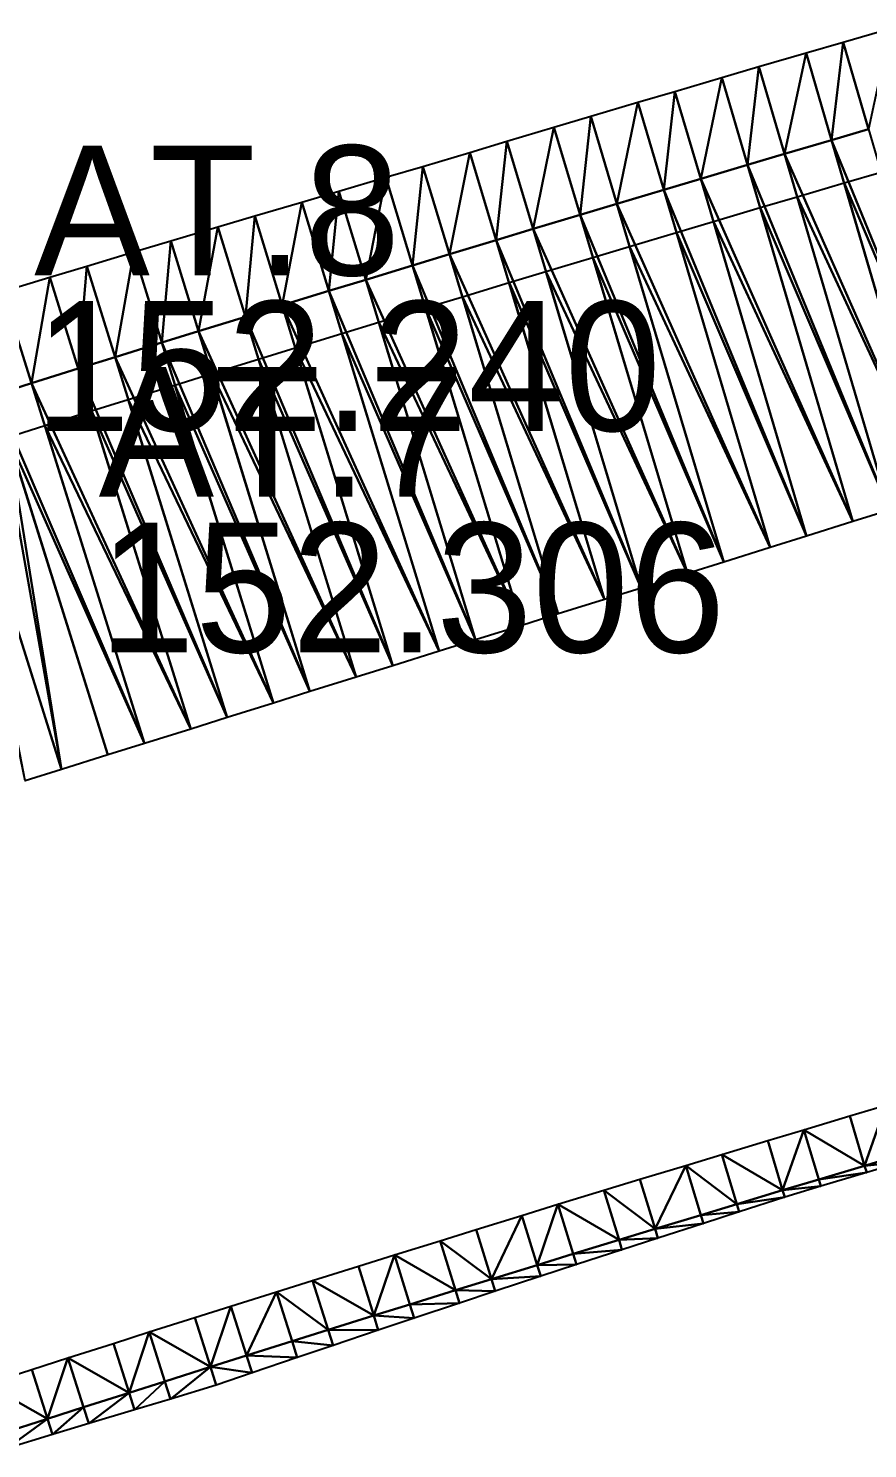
# Model space of a CAD drawing. Header units: metres. Extents: x 1882598 to 1885460, y 3171405 to 3171756.
# Drawn here: x 1883075.62 to 1883085.32, y 3171582.68 to 3171599.11 of the extents above; entities that cross this region are included whole.
import ezdxf

# ---------------------------------------------------------------- set-up
doc = ezdxf.new("R2010")
doc.units = ezdxf.units.M
doc.header["$MEASUREMENT"] = 0
doc.layers.add('pntelev', color=2, linetype='Continuous')
doc.layers.add('pntno', color=3, linetype='Continuous')
doc.layers.add('Triangles surfaces projet', color=7, linetype='Continuous', true_color=0x848484)

msp = doc.modelspace()

# ---------------------------------------------------------------- linework, layer by layer
at = {"layer": 'Triangles surfaces projet'}
for points in [[(1883085.039, 3171598.948, 151.533), (1883085.583, 3171599.106, 151.525), (1883085.333, 3171597.94, 152.233), (1883085.039, 3171598.948, 151.533)], [(1883084.61, 3171598.823, 151.54), (1883084.363, 3171597.655, 152.25), (1883084.066, 3171598.664, 151.549), (1883084.61, 3171598.823, 151.54)], [(1883084.61, 3171598.823, 151.54), (1883084.905, 3171597.815, 152.241), (1883084.363, 3171597.655, 152.25), (1883084.61, 3171598.823, 151.54)], [(1883084.905, 3171597.815, 152.241), (1883084.61, 3171598.823, 151.54), (1883085.039, 3171598.948, 151.533), (1883084.905, 3171597.815, 152.241)], [(1883084.905, 3171597.815, 152.241), (1883085.039, 3171598.948, 151.533), (1883085.333, 3171597.94, 152.233), (1883084.905, 3171597.815, 152.241)], [(1883083.637, 3171598.538, 151.556), (1883084.066, 3171598.664, 151.549), (1883083.935, 3171597.528, 152.258), (1883083.637, 3171598.538, 151.556)], [(1883084.363, 3171597.655, 152.25), (1883083.935, 3171597.528, 152.258), (1883084.066, 3171598.664, 151.549), (1883084.363, 3171597.655, 152.25)], [(1883083.392, 3171597.367, 152.267), (1883083.093, 3171598.378, 151.564), (1883083.637, 3171598.538, 151.556), (1883083.392, 3171597.367, 152.267)], [(1883083.392, 3171597.367, 152.267), (1883083.637, 3171598.538, 151.556), (1883083.935, 3171597.528, 152.258), (1883083.392, 3171597.367, 152.267)], [(1883082.965, 3171597.24, 152.274), (1883082.665, 3171598.251, 151.571), (1883083.093, 3171598.378, 151.564), (1883082.965, 3171597.24, 152.274)], [(1883082.965, 3171597.24, 152.274), (1883083.093, 3171598.378, 151.564), (1883083.392, 3171597.367, 152.267), (1883082.965, 3171597.24, 152.274)], [(1883082.423, 3171597.078, 152.284), (1883082.121, 3171598.09, 151.58), (1883082.665, 3171598.251, 151.571), (1883082.423, 3171597.078, 152.284)], [(1883082.423, 3171597.078, 152.284), (1883082.665, 3171598.251, 151.571), (1883082.965, 3171597.24, 152.274), (1883082.423, 3171597.078, 152.284)], [(1883082.121, 3171598.09, 151.58), (1883081.996, 3171596.95, 152.291), (1883081.693, 3171597.962, 151.587), (1883082.121, 3171598.09, 151.58)], [(1883082.121, 3171598.09, 151.58), (1883082.423, 3171597.078, 152.284), (1883081.996, 3171596.95, 152.291), (1883082.121, 3171598.09, 151.58)], [(1883081.15, 3171597.8, 151.596), (1883081.693, 3171597.962, 151.587), (1883081.454, 3171596.787, 152.301), (1883081.15, 3171597.8, 151.596)], [(1883081.454, 3171596.787, 152.301), (1883081.693, 3171597.962, 151.587), (1883081.996, 3171596.95, 152.291), (1883081.454, 3171596.787, 152.301)], [(1883084.905, 3171597.815, 152.241), (1883086.111, 3171593.701, 152.197), (1883084.363, 3171597.655, 152.25), (1883084.905, 3171597.815, 152.241)], [(1883084.905, 3171597.815, 152.241), (1883085.333, 3171597.94, 152.233), (1883086.533, 3171593.833, 152.191), (1883084.905, 3171597.815, 152.241)], [(1883084.905, 3171597.815, 152.241), (1883086.533, 3171593.833, 152.191), (1883086.111, 3171593.701, 152.197), (1883084.905, 3171597.815, 152.241)], [(1883080.486, 3171596.494, 152.318), (1883080.179, 3171597.509, 151.611), (1883080.722, 3171597.672, 151.603), (1883080.486, 3171596.494, 152.318)], [(1883080.722, 3171597.672, 151.603), (1883081.027, 3171596.658, 152.308), (1883080.486, 3171596.494, 152.318), (1883080.722, 3171597.672, 151.603)], [(1883081.15, 3171597.8, 151.596), (1883081.027, 3171596.658, 152.308), (1883080.722, 3171597.672, 151.603), (1883081.15, 3171597.8, 151.596)], [(1883081.027, 3171596.658, 152.308), (1883081.15, 3171597.8, 151.596), (1883081.454, 3171596.787, 152.301), (1883081.027, 3171596.658, 152.308)], [(1883084.363, 3171597.655, 152.25), (1883085.575, 3171593.533, 152.205), (1883083.935, 3171597.528, 152.258), (1883084.363, 3171597.655, 152.25)], [(1883084.363, 3171597.655, 152.25), (1883086.111, 3171593.701, 152.197), (1883085.575, 3171593.533, 152.205), (1883084.363, 3171597.655, 152.25)], [(1883080.059, 3171596.365, 152.326), (1883079.75, 3171597.384, 151.616), (1883080.179, 3171597.509, 151.611), (1883080.059, 3171596.365, 152.326)], [(1883080.486, 3171596.494, 152.318), (1883080.059, 3171596.365, 152.326), (1883080.179, 3171597.509, 151.611), (1883080.486, 3171596.494, 152.318)], [(1883083.935, 3171597.528, 152.258), (1883085.153, 3171593.401, 152.211), (1883083.392, 3171597.367, 152.267), (1883083.935, 3171597.528, 152.258)], [(1883085.153, 3171593.401, 152.211), (1883083.935, 3171597.528, 152.258), (1883085.575, 3171593.533, 152.205), (1883085.153, 3171593.401, 152.211)], [(1883079.518, 3171596.199, 152.335), (1883079.206, 3171597.224, 151.621), (1883079.75, 3171597.384, 151.616), (1883079.518, 3171596.199, 152.335)], [(1883080.059, 3171596.365, 152.326), (1883079.518, 3171596.199, 152.335), (1883079.75, 3171597.384, 151.616), (1883080.059, 3171596.365, 152.326)], [(1883084.617, 3171593.233, 152.22), (1883082.965, 3171597.24, 152.274), (1883083.392, 3171597.367, 152.267), (1883084.617, 3171593.233, 152.22)], [(1883084.617, 3171593.233, 152.22), (1883083.392, 3171597.367, 152.267), (1883085.153, 3171593.401, 152.211), (1883084.617, 3171593.233, 152.22)], [(1883085.051, 3171597.318, 152.586), (1883086.111, 3171593.701, 152.547), (1883084.508, 3171597.159, 152.595), (1883085.051, 3171597.318, 152.586)], [(1883085.478, 3171597.444, 152.578), (1883086.533, 3171593.833, 152.541), (1883085.051, 3171597.318, 152.586), (1883085.478, 3171597.444, 152.578)], [(1883086.533, 3171593.833, 152.541), (1883086.111, 3171593.701, 152.547), (1883085.051, 3171597.318, 152.586), (1883086.533, 3171593.833, 152.541)], [(1883079.206, 3171597.224, 151.621), (1883079.092, 3171596.069, 152.343), (1883078.777, 3171597.097, 151.626), (1883079.206, 3171597.224, 151.621)], [(1883079.518, 3171596.199, 152.335), (1883079.092, 3171596.069, 152.343), (1883079.206, 3171597.224, 151.621), (1883079.518, 3171596.199, 152.335)], [(1883082.965, 3171597.24, 152.274), (1883084.195, 3171593.101, 152.226), (1883082.423, 3171597.078, 152.284), (1883082.965, 3171597.24, 152.274)], [(1883084.617, 3171593.233, 152.22), (1883084.195, 3171593.101, 152.226), (1883082.965, 3171597.24, 152.274), (1883084.617, 3171593.233, 152.22)], [(1883084.508, 3171597.159, 152.595), (1883085.575, 3171593.533, 152.555), (1883084.081, 3171597.033, 152.602), (1883084.508, 3171597.159, 152.595)], [(1883086.111, 3171593.701, 152.547), (1883085.575, 3171593.533, 152.555), (1883084.508, 3171597.159, 152.595), (1883086.111, 3171593.701, 152.547)], [(1883078.233, 3171596.937, 151.632), (1883078.777, 3171597.097, 151.626), (1883078.551, 3171595.903, 152.353), (1883078.233, 3171596.937, 151.632)], [(1883078.551, 3171595.903, 152.353), (1883078.777, 3171597.097, 151.626), (1883079.092, 3171596.069, 152.343), (1883078.551, 3171595.903, 152.353)], [(1883081.996, 3171596.95, 152.291), (1883082.423, 3171597.078, 152.284), (1883083.66, 3171592.933, 152.234), (1883081.996, 3171596.95, 152.291)], [(1883083.66, 3171592.933, 152.234), (1883082.423, 3171597.078, 152.284), (1883084.195, 3171593.101, 152.226), (1883083.66, 3171592.933, 152.234)], [(1883084.081, 3171597.033, 152.602), (1883085.153, 3171593.401, 152.561), (1883083.539, 3171596.872, 152.611), (1883084.081, 3171597.033, 152.602)], [(1883085.575, 3171593.533, 152.555), (1883085.153, 3171593.401, 152.561), (1883084.081, 3171597.033, 152.602), (1883085.575, 3171593.533, 152.555)], [(1883078.233, 3171596.937, 151.632), (1883078.125, 3171595.771, 152.36), (1883077.805, 3171596.809, 151.636), (1883078.233, 3171596.937, 151.632)], [(1883078.551, 3171595.903, 152.353), (1883078.125, 3171595.771, 152.36), (1883078.233, 3171596.937, 151.632), (1883078.551, 3171595.903, 152.353)], [(1883081.454, 3171596.787, 152.301), (1883081.996, 3171596.95, 152.291), (1883083.238, 3171592.801, 152.241), (1883081.454, 3171596.787, 152.301)], [(1883081.996, 3171596.95, 152.291), (1883083.66, 3171592.933, 152.234), (1883083.238, 3171592.801, 152.241), (1883081.996, 3171596.95, 152.291)], [(1883083.539, 3171596.872, 152.611), (1883084.617, 3171593.233, 152.57), (1883083.112, 3171596.745, 152.619), (1883083.539, 3171596.872, 152.611)], [(1883085.153, 3171593.401, 152.561), (1883084.617, 3171593.233, 152.57), (1883083.539, 3171596.872, 152.611), (1883085.153, 3171593.401, 152.561)], [(1883077.805, 3171596.809, 151.636), (1883077.584, 3171595.604, 152.37), (1883077.262, 3171596.648, 151.642), (1883077.805, 3171596.809, 151.636)], [(1883078.125, 3171595.771, 152.36), (1883077.584, 3171595.604, 152.37), (1883077.805, 3171596.809, 151.636), (1883078.125, 3171595.771, 152.36)], [(1883082.28, 3171592.501, 152.255), (1883080.486, 3171596.494, 152.318), (1883081.027, 3171596.658, 152.308), (1883082.28, 3171592.501, 152.255)], [(1883081.454, 3171596.787, 152.301), (1883082.702, 3171592.633, 152.249), (1883081.027, 3171596.658, 152.308), (1883081.454, 3171596.787, 152.301)], [(1883081.027, 3171596.658, 152.308), (1883082.702, 3171592.633, 152.249), (1883082.28, 3171592.501, 152.255), (1883081.027, 3171596.658, 152.308)], [(1883081.454, 3171596.787, 152.301), (1883083.238, 3171592.801, 152.241), (1883082.702, 3171592.633, 152.249), (1883081.454, 3171596.787, 152.301)], [(1883083.112, 3171596.745, 152.619), (1883084.195, 3171593.101, 152.576), (1883082.57, 3171596.584, 152.628), (1883083.112, 3171596.745, 152.619)], [(1883084.617, 3171593.233, 152.57), (1883084.195, 3171593.101, 152.576), (1883083.112, 3171596.745, 152.619), (1883084.617, 3171593.233, 152.57)], [(1883076.834, 3171596.52, 151.647), (1883076.618, 3171595.304, 152.388), (1883076.29, 3171596.357, 151.652), (1883076.834, 3171596.52, 151.647)], [(1883077.158, 3171595.472, 152.378), (1883076.618, 3171595.304, 152.388), (1883076.834, 3171596.52, 151.647), (1883077.158, 3171595.472, 152.378)], [(1883077.158, 3171595.472, 152.378), (1883076.834, 3171596.52, 151.647), (1883077.262, 3171596.648, 151.642), (1883077.158, 3171595.472, 152.378)], [(1883077.584, 3171595.604, 152.37), (1883077.158, 3171595.472, 152.378), (1883077.262, 3171596.648, 151.642), (1883077.584, 3171595.604, 152.37)], [(1883080.059, 3171596.365, 152.326), (1883080.486, 3171596.494, 152.318), (1883081.745, 3171592.333, 152.264), (1883080.059, 3171596.365, 152.326)], [(1883082.28, 3171592.501, 152.255), (1883081.745, 3171592.333, 152.264), (1883080.486, 3171596.494, 152.318), (1883082.28, 3171592.501, 152.255)], [(1883082.57, 3171596.584, 152.628), (1883083.66, 3171592.933, 152.584), (1883082.144, 3171596.456, 152.635), (1883082.57, 3171596.584, 152.628)], [(1883084.195, 3171593.101, 152.576), (1883083.66, 3171592.933, 152.584), (1883082.57, 3171596.584, 152.628), (1883084.195, 3171593.101, 152.576)], [(1883075.862, 3171596.228, 151.657), (1883076.29, 3171596.357, 151.652), (1883076.192, 3171595.171, 152.395), (1883075.862, 3171596.228, 151.657)], [(1883076.618, 3171595.304, 152.388), (1883076.192, 3171595.171, 152.395), (1883076.29, 3171596.357, 151.652), (1883076.618, 3171595.304, 152.388)], [(1883081.323, 3171592.201, 152.27), (1883079.518, 3171596.199, 152.335), (1883080.059, 3171596.365, 152.326), (1883081.323, 3171592.201, 152.27)], [(1883081.323, 3171592.201, 152.27), (1883080.059, 3171596.365, 152.326), (1883081.745, 3171592.333, 152.264), (1883081.323, 3171592.201, 152.27)], [(1883082.144, 3171596.456, 152.635), (1883083.238, 3171592.801, 152.591), (1883081.602, 3171596.293, 152.645), (1883082.144, 3171596.456, 152.635)], [(1883083.66, 3171592.933, 152.584), (1883083.238, 3171592.801, 152.591), (1883082.144, 3171596.456, 152.635), (1883083.66, 3171592.933, 152.584)], [(1883075.862, 3171596.228, 151.657), (1883075.652, 3171595.002, 152.405), (1883075.319, 3171596.064, 151.663), (1883075.862, 3171596.228, 151.657)], [(1883075.652, 3171595.002, 152.405), (1883075.862, 3171596.228, 151.657), (1883076.192, 3171595.171, 152.395), (1883075.652, 3171595.002, 152.405)], [(1883079.518, 3171596.199, 152.335), (1883080.787, 3171592.034, 152.278), (1883079.092, 3171596.069, 152.343), (1883079.518, 3171596.199, 152.335)], [(1883080.787, 3171592.034, 152.278), (1883079.518, 3171596.199, 152.335), (1883081.323, 3171592.201, 152.27), (1883080.787, 3171592.034, 152.278)], [(1883081.176, 3171596.165, 152.652), (1883082.28, 3171592.501, 152.605), (1883080.635, 3171596.001, 152.662), (1883081.176, 3171596.165, 152.652)], [(1883081.602, 3171596.293, 152.645), (1883082.702, 3171592.633, 152.599), (1883081.176, 3171596.165, 152.652), (1883081.602, 3171596.293, 152.645)], [(1883082.702, 3171592.633, 152.599), (1883082.28, 3171592.501, 152.605), (1883081.176, 3171596.165, 152.652), (1883082.702, 3171592.633, 152.599)], [(1883083.238, 3171592.801, 152.591), (1883082.702, 3171592.633, 152.599), (1883081.602, 3171596.293, 152.645), (1883083.238, 3171592.801, 152.591)], [(1883075.319, 3171596.064, 151.663), (1883075.652, 3171595.002, 152.405), (1883075.227, 3171594.868, 152.413), (1883075.319, 3171596.064, 151.663)], [(1883079.092, 3171596.069, 152.343), (1883080.365, 3171591.901, 152.285), (1883078.551, 3171595.903, 152.353), (1883079.092, 3171596.069, 152.343)], [(1883080.365, 3171591.901, 152.285), (1883079.092, 3171596.069, 152.343), (1883080.787, 3171592.034, 152.278), (1883080.365, 3171591.901, 152.285)], [(1883080.635, 3171596.001, 152.662), (1883081.745, 3171592.333, 152.614), (1883080.209, 3171595.872, 152.669), (1883080.635, 3171596.001, 152.662)], [(1883082.28, 3171592.501, 152.605), (1883081.745, 3171592.333, 152.614), (1883080.635, 3171596.001, 152.662), (1883082.28, 3171592.501, 152.605)], [(1883078.551, 3171595.903, 152.353), (1883079.83, 3171591.734, 152.294), (1883078.125, 3171595.771, 152.36), (1883078.551, 3171595.903, 152.353)], [(1883078.551, 3171595.903, 152.353), (1883080.365, 3171591.901, 152.285), (1883079.83, 3171591.734, 152.294), (1883078.551, 3171595.903, 152.353)], [(1883080.209, 3171595.872, 152.669), (1883081.323, 3171592.201, 152.62), (1883079.668, 3171595.707, 152.678), (1883080.209, 3171595.872, 152.669)], [(1883081.745, 3171592.333, 152.614), (1883081.323, 3171592.201, 152.62), (1883080.209, 3171595.872, 152.669), (1883081.745, 3171592.333, 152.614)], [(1883079.408, 3171591.602, 152.3), (1883077.584, 3171595.604, 152.37), (1883078.125, 3171595.771, 152.36), (1883079.408, 3171591.602, 152.3)], [(1883079.408, 3171591.602, 152.3), (1883078.125, 3171595.771, 152.36), (1883079.83, 3171591.734, 152.294), (1883079.408, 3171591.602, 152.3)], [(1883079.668, 3171595.707, 152.678), (1883080.787, 3171592.034, 152.628), (1883079.242, 3171595.577, 152.686), (1883079.668, 3171595.707, 152.678)], [(1883081.323, 3171592.201, 152.62), (1883080.787, 3171592.034, 152.628), (1883079.668, 3171595.707, 152.678), (1883081.323, 3171592.201, 152.62)], [(1883078.872, 3171591.434, 152.309), (1883077.158, 3171595.472, 152.378), (1883077.584, 3171595.604, 152.37), (1883078.872, 3171591.434, 152.309)], [(1883078.872, 3171591.434, 152.309), (1883077.584, 3171595.604, 152.37), (1883079.408, 3171591.602, 152.3), (1883078.872, 3171591.434, 152.309)], [(1883079.242, 3171595.577, 152.686), (1883080.365, 3171591.901, 152.635), (1883078.702, 3171595.411, 152.696), (1883079.242, 3171595.577, 152.686)], [(1883080.787, 3171592.034, 152.628), (1883080.365, 3171591.901, 152.635), (1883079.242, 3171595.577, 152.686), (1883080.787, 3171592.034, 152.628)], [(1883078.451, 3171591.302, 152.315), (1883076.618, 3171595.304, 152.388), (1883077.158, 3171595.472, 152.378), (1883078.451, 3171591.302, 152.315)], [(1883078.451, 3171591.302, 152.315), (1883077.158, 3171595.472, 152.378), (1883078.872, 3171591.434, 152.309), (1883078.451, 3171591.302, 152.315)], [(1883078.702, 3171595.411, 152.696), (1883079.83, 3171591.734, 152.644), (1883078.276, 3171595.28, 152.703), (1883078.702, 3171595.411, 152.696)], [(1883080.365, 3171591.901, 152.635), (1883079.83, 3171591.734, 152.644), (1883078.702, 3171595.411, 152.696), (1883080.365, 3171591.901, 152.635)], [(1883077.915, 3171591.134, 152.324), (1883076.192, 3171595.171, 152.395), (1883076.618, 3171595.304, 152.388), (1883077.915, 3171591.134, 152.324)], [(1883077.915, 3171591.134, 152.324), (1883076.618, 3171595.304, 152.388), (1883078.451, 3171591.302, 152.315), (1883077.915, 3171591.134, 152.324)], [(1883078.276, 3171595.28, 152.703), (1883079.408, 3171591.602, 152.65), (1883077.736, 3171595.113, 152.713), (1883078.276, 3171595.28, 152.703)], [(1883079.83, 3171591.734, 152.644), (1883079.408, 3171591.602, 152.65), (1883078.276, 3171595.28, 152.703), (1883079.83, 3171591.734, 152.644)], [(1883077.493, 3171591.002, 152.331), (1883075.652, 3171595.002, 152.405), (1883076.192, 3171595.171, 152.395), (1883077.493, 3171591.002, 152.331)], [(1883077.493, 3171591.002, 152.331), (1883076.192, 3171595.171, 152.395), (1883077.915, 3171591.134, 152.324), (1883077.493, 3171591.002, 152.331)], [(1883077.736, 3171595.113, 152.713), (1883078.872, 3171591.434, 152.659), (1883077.31, 3171594.981, 152.72), (1883077.736, 3171595.113, 152.713)], [(1883079.408, 3171591.602, 152.65), (1883078.872, 3171591.434, 152.659), (1883077.736, 3171595.113, 152.713), (1883079.408, 3171591.602, 152.65)], [(1883075.227, 3171594.868, 152.413), (1883076, 3171590.534, 152.355), (1883074.688, 3171594.697, 152.423), (1883075.227, 3171594.868, 152.413)], [(1883075.652, 3171595.002, 152.405), (1883076.958, 3171590.834, 152.339), (1883075.227, 3171594.868, 152.413), (1883075.652, 3171595.002, 152.405)], [(1883076.536, 3171590.702, 152.346), (1883075.227, 3171594.868, 152.413), (1883076.958, 3171590.834, 152.339), (1883076.536, 3171590.702, 152.346)], [(1883076, 3171590.534, 152.355), (1883075.227, 3171594.868, 152.413), (1883076.536, 3171590.702, 152.346), (1883076, 3171590.534, 152.355)], [(1883075.652, 3171595.002, 152.405), (1883077.493, 3171591.002, 152.331), (1883076.958, 3171590.834, 152.339), (1883075.652, 3171595.002, 152.405)], [(1883077.31, 3171594.981, 152.72), (1883078.451, 3171591.302, 152.665), (1883076.77, 3171594.813, 152.73), (1883077.31, 3171594.981, 152.72)], [(1883078.872, 3171591.434, 152.659), (1883078.451, 3171591.302, 152.665), (1883077.31, 3171594.981, 152.72), (1883078.872, 3171591.434, 152.659)], [(1883074.688, 3171594.697, 152.423), (1883076, 3171590.534, 152.355), (1883075.578, 3171590.402, 152.362), (1883074.688, 3171594.697, 152.423)], [(1883076.77, 3171594.813, 152.73), (1883077.915, 3171591.134, 152.674), (1883076.345, 3171594.681, 152.738), (1883076.77, 3171594.813, 152.73)], [(1883078.451, 3171591.302, 152.665), (1883077.915, 3171591.134, 152.674), (1883076.77, 3171594.813, 152.73), (1883078.451, 3171591.302, 152.665)], [(1883076.345, 3171594.681, 152.738), (1883077.493, 3171591.002, 152.681), (1883075.806, 3171594.512, 152.748), (1883076.345, 3171594.681, 152.738)], [(1883077.915, 3171591.134, 152.674), (1883077.493, 3171591.002, 152.681), (1883076.345, 3171594.681, 152.738), (1883077.915, 3171591.134, 152.674)], [(1883075.381, 3171594.378, 152.755), (1883076, 3171590.534, 152.705), (1883074.842, 3171594.208, 152.765), (1883075.381, 3171594.378, 152.755)], [(1883075.806, 3171594.512, 152.748), (1883076.958, 3171590.834, 152.689), (1883075.381, 3171594.378, 152.755), (1883075.806, 3171594.512, 152.748)], [(1883076.536, 3171590.702, 152.696), (1883076, 3171590.534, 152.705), (1883075.381, 3171594.378, 152.755), (1883076.536, 3171590.702, 152.696)], [(1883076.958, 3171590.834, 152.689), (1883076.536, 3171590.702, 152.696), (1883075.381, 3171594.378, 152.755), (1883076.958, 3171590.834, 152.689)], [(1883077.493, 3171591.002, 152.681), (1883076.958, 3171590.834, 152.689), (1883075.806, 3171594.512, 152.748), (1883077.493, 3171591.002, 152.681)], [(1883076, 3171590.534, 152.705), (1883075.578, 3171590.402, 152.712), (1883074.842, 3171594.208, 152.765), (1883076, 3171590.534, 152.705)], [(1883085.534, 3171586.651, 152.555), (1883085.288, 3171585.951, 152.537), (1883085.116, 3171586.526, 152.561), (1883085.534, 3171586.651, 152.555)], [(1883085.706, 3171586.076, 152.531), (1883085.288, 3171585.951, 152.537), (1883085.534, 3171586.651, 152.555), (1883085.706, 3171586.076, 152.531)], [(1883084.585, 3171586.367, 152.569), (1883085.116, 3171586.526, 152.561), (1883085.288, 3171585.951, 152.537), (1883084.585, 3171586.367, 152.569)], [(1883084.167, 3171586.241, 152.575), (1883084.585, 3171586.367, 152.569), (1883084.34, 3171585.667, 152.551), (1883084.167, 3171586.241, 152.575)], [(1883084.585, 3171586.367, 152.569), (1883084.758, 3171585.792, 152.545), (1883084.34, 3171585.667, 152.551), (1883084.585, 3171586.367, 152.569)], [(1883085.288, 3171585.951, 152.537), (1883084.758, 3171585.792, 152.545), (1883084.585, 3171586.367, 152.569), (1883085.288, 3171585.951, 152.537)], [(1883084.34, 3171585.667, 152.551), (1883083.637, 3171586.081, 152.583), (1883084.167, 3171586.241, 152.575), (1883084.34, 3171585.667, 152.551)], [(1883083.637, 3171586.081, 152.583), (1883083.81, 3171585.507, 152.559), (1883083.219, 3171585.954, 152.589), (1883083.637, 3171586.081, 152.583)], [(1883084.34, 3171585.667, 152.551), (1883083.81, 3171585.507, 152.559), (1883083.637, 3171586.081, 152.583), (1883084.34, 3171585.667, 152.551)], [(1883085.706, 3171586.076, 152.531), (1883085.729, 3171585.997, 152.475), (1883085.288, 3171585.951, 152.537), (1883085.706, 3171586.076, 152.531)], [(1883085.312, 3171585.871, 152.481), (1883085.288, 3171585.951, 152.537), (1883085.729, 3171585.997, 152.475), (1883085.312, 3171585.871, 152.481)], [(1883083.219, 3171585.954, 152.589), (1883082.864, 3171585.219, 152.573), (1883082.689, 3171585.793, 152.597), (1883083.219, 3171585.954, 152.589)], [(1883082.864, 3171585.219, 152.573), (1883083.219, 3171585.954, 152.589), (1883083.393, 3171585.38, 152.565), (1883082.864, 3171585.219, 152.573)], [(1883083.393, 3171585.38, 152.565), (1883083.219, 3171585.954, 152.589), (1883083.81, 3171585.507, 152.559), (1883083.393, 3171585.38, 152.565)], [(1883085.288, 3171585.951, 152.537), (1883085.312, 3171585.871, 152.481), (1883084.758, 3171585.792, 152.545), (1883085.288, 3171585.951, 152.537)], [(1883084.782, 3171585.712, 152.488), (1883084.758, 3171585.792, 152.545), (1883085.312, 3171585.871, 152.481), (1883084.782, 3171585.712, 152.488)], [(1883082.271, 3171585.666, 152.603), (1883082.447, 3171585.092, 152.579), (1883081.741, 3171585.504, 152.611), (1883082.271, 3171585.666, 152.603)], [(1883082.271, 3171585.666, 152.603), (1883082.689, 3171585.793, 152.597), (1883082.864, 3171585.219, 152.573), (1883082.271, 3171585.666, 152.603)], [(1883082.447, 3171585.092, 152.579), (1883082.271, 3171585.666, 152.603), (1883082.864, 3171585.219, 152.573), (1883082.447, 3171585.092, 152.579)], [(1883084.34, 3171585.667, 152.551), (1883084.365, 3171585.585, 152.494), (1883083.81, 3171585.507, 152.559), (1883084.34, 3171585.667, 152.551)], [(1883084.782, 3171585.712, 152.488), (1883084.34, 3171585.667, 152.551), (1883084.758, 3171585.792, 152.545), (1883084.782, 3171585.712, 152.488)], [(1883084.365, 3171585.585, 152.494), (1883084.34, 3171585.667, 152.551), (1883084.782, 3171585.712, 152.488), (1883084.365, 3171585.585, 152.494)], [(1883081.741, 3171585.504, 152.611), (1883081.501, 3171584.802, 152.593), (1883081.324, 3171585.375, 152.617), (1883081.741, 3171585.504, 152.611)], [(1883081.501, 3171584.802, 152.593), (1883081.741, 3171585.504, 152.611), (1883081.917, 3171584.93, 152.587), (1883081.501, 3171584.802, 152.593)], [(1883081.917, 3171584.93, 152.587), (1883081.741, 3171585.504, 152.611), (1883082.447, 3171585.092, 152.579), (1883081.917, 3171584.93, 152.587)], [(1883083.393, 3171585.38, 152.565), (1883083.81, 3171585.507, 152.559), (1883083.838, 3171585.416, 152.496), (1883083.393, 3171585.38, 152.565)], [(1883083.838, 3171585.416, 152.496), (1883083.81, 3171585.507, 152.559), (1883084.365, 3171585.585, 152.494), (1883083.838, 3171585.416, 152.496)], [(1883080.972, 3171584.639, 152.601), (1883080.795, 3171585.212, 152.625), (1883081.324, 3171585.375, 152.617), (1883080.972, 3171584.639, 152.601)], [(1883080.972, 3171584.639, 152.601), (1883081.324, 3171585.375, 152.617), (1883081.501, 3171584.802, 152.593), (1883080.972, 3171584.639, 152.601)], [(1883082.864, 3171585.219, 152.573), (1883083.393, 3171585.38, 152.565), (1883083.423, 3171585.283, 152.497), (1883082.864, 3171585.219, 152.573)], [(1883083.838, 3171585.416, 152.496), (1883083.423, 3171585.283, 152.497), (1883083.393, 3171585.38, 152.565), (1883083.838, 3171585.416, 152.496)], [(1883080.972, 3171584.639, 152.601), (1883080.378, 3171585.083, 152.632), (1883080.795, 3171585.212, 152.625), (1883080.972, 3171584.639, 152.601)], [(1883082.447, 3171585.092, 152.579), (1883082.864, 3171585.219, 152.573), (1883082.896, 3171585.113, 152.499), (1883082.447, 3171585.092, 152.579)], [(1883082.864, 3171585.219, 152.573), (1883083.423, 3171585.283, 152.497), (1883082.896, 3171585.113, 152.499), (1883082.864, 3171585.219, 152.573)], [(1883080.378, 3171585.083, 152.632), (1883080.555, 3171584.51, 152.608), (1883079.849, 3171584.919, 152.64), (1883080.378, 3171585.083, 152.632)], [(1883080.555, 3171584.51, 152.608), (1883080.378, 3171585.083, 152.632), (1883080.972, 3171584.639, 152.601), (1883080.555, 3171584.51, 152.608)], [(1883082.447, 3171585.092, 152.579), (1883082.481, 3171584.979, 152.5), (1883081.917, 3171584.93, 152.587), (1883082.447, 3171585.092, 152.579)], [(1883082.481, 3171584.979, 152.5), (1883082.447, 3171585.092, 152.579), (1883082.896, 3171585.113, 152.499), (1883082.481, 3171584.979, 152.5)], [(1883079.611, 3171584.216, 152.622), (1883079.432, 3171584.789, 152.646), (1883079.849, 3171584.919, 152.64), (1883079.611, 3171584.216, 152.622)], [(1883080.027, 3171584.346, 152.616), (1883079.611, 3171584.216, 152.622), (1883079.849, 3171584.919, 152.64), (1883080.027, 3171584.346, 152.616)], [(1883079.849, 3171584.919, 152.64), (1883080.555, 3171584.51, 152.608), (1883080.027, 3171584.346, 152.616), (1883079.849, 3171584.919, 152.64)], [(1883081.917, 3171584.93, 152.587), (1883081.955, 3171584.808, 152.502), (1883081.501, 3171584.802, 152.593), (1883081.917, 3171584.93, 152.587)], [(1883081.955, 3171584.808, 152.502), (1883081.917, 3171584.93, 152.587), (1883082.481, 3171584.979, 152.5), (1883081.955, 3171584.808, 152.502)], [(1883079.432, 3171584.789, 152.646), (1883079.611, 3171584.216, 152.622), (1883078.903, 3171584.624, 152.654), (1883079.432, 3171584.789, 152.646)], [(1883081.501, 3171584.802, 152.593), (1883081.541, 3171584.672, 152.503), (1883080.972, 3171584.639, 152.601), (1883081.501, 3171584.802, 152.593)], [(1883080.972, 3171584.639, 152.601), (1883081.541, 3171584.672, 152.503), (1883081.015, 3171584.498, 152.503), (1883080.972, 3171584.639, 152.601)], [(1883081.541, 3171584.672, 152.503), (1883081.501, 3171584.802, 152.593), (1883081.955, 3171584.808, 152.502), (1883081.541, 3171584.672, 152.503)], [(1883078.903, 3171584.624, 152.654), (1883079.082, 3171584.051, 152.63), (1883078.487, 3171584.493, 152.661), (1883078.903, 3171584.624, 152.654)], [(1883078.903, 3171584.624, 152.654), (1883079.611, 3171584.216, 152.622), (1883079.082, 3171584.051, 152.63), (1883078.903, 3171584.624, 152.654)], [(1883080.555, 3171584.51, 152.608), (1883080.601, 3171584.361, 152.504), (1883080.027, 3171584.346, 152.616), (1883080.555, 3171584.51, 152.608)], [(1883081.015, 3171584.498, 152.503), (1883080.555, 3171584.51, 152.608), (1883080.972, 3171584.639, 152.601), (1883081.015, 3171584.498, 152.503)], [(1883080.555, 3171584.51, 152.608), (1883081.015, 3171584.498, 152.503), (1883080.601, 3171584.361, 152.504), (1883080.555, 3171584.51, 152.608)], [(1883078.138, 3171583.754, 152.645), (1883077.958, 3171584.327, 152.669), (1883078.487, 3171584.493, 152.661), (1883078.138, 3171583.754, 152.645)], [(1883078.666, 3171583.921, 152.637), (1883078.138, 3171583.754, 152.645), (1883078.487, 3171584.493, 152.661), (1883078.666, 3171583.921, 152.637)], [(1883078.487, 3171584.493, 152.661), (1883079.082, 3171584.051, 152.63), (1883078.666, 3171583.921, 152.637), (1883078.487, 3171584.493, 152.661)], [(1883080.076, 3171584.186, 152.505), (1883079.611, 3171584.216, 152.622), (1883080.027, 3171584.346, 152.616), (1883080.076, 3171584.186, 152.505)], [(1883080.076, 3171584.186, 152.505), (1883080.027, 3171584.346, 152.616), (1883080.601, 3171584.361, 152.504), (1883080.076, 3171584.186, 152.505)], [(1883077.723, 3171583.623, 152.652), (1883077.014, 3171584.028, 152.684), (1883077.542, 3171584.195, 152.676), (1883077.723, 3171583.623, 152.652)], [(1883077.958, 3171584.327, 152.669), (1883077.723, 3171583.623, 152.652), (1883077.542, 3171584.195, 152.676), (1883077.958, 3171584.327, 152.669)], [(1883078.138, 3171583.754, 152.645), (1883077.723, 3171583.623, 152.652), (1883077.958, 3171584.327, 152.669), (1883078.138, 3171583.754, 152.645)], [(1883079.663, 3171584.048, 152.505), (1883079.082, 3171584.051, 152.63), (1883079.611, 3171584.216, 152.622), (1883079.663, 3171584.048, 152.505)], [(1883080.076, 3171584.186, 152.505), (1883079.663, 3171584.048, 152.505), (1883079.611, 3171584.216, 152.622), (1883080.076, 3171584.186, 152.505)], [(1883077.014, 3171584.028, 152.684), (1883076.78, 3171583.324, 152.667), (1883076.598, 3171583.895, 152.691), (1883077.014, 3171584.028, 152.684)], [(1883076.78, 3171583.324, 152.667), (1883077.014, 3171584.028, 152.684), (1883077.195, 3171583.456, 152.66), (1883076.78, 3171583.324, 152.667)], [(1883077.014, 3171584.028, 152.684), (1883077.723, 3171583.623, 152.652), (1883077.195, 3171583.456, 152.66), (1883077.014, 3171584.028, 152.684)], [(1883079.082, 3171584.051, 152.63), (1883079.139, 3171583.871, 152.505), (1883078.666, 3171583.921, 152.637), (1883079.082, 3171584.051, 152.63)], [(1883079.082, 3171584.051, 152.63), (1883079.663, 3171584.048, 152.505), (1883079.139, 3171583.871, 152.505), (1883079.082, 3171584.051, 152.63)], [(1883076.07, 3171583.727, 152.699), (1883076.598, 3171583.895, 152.691), (1883076.78, 3171583.324, 152.667), (1883076.07, 3171583.727, 152.699)], [(1883078.726, 3171583.731, 152.505), (1883078.138, 3171583.754, 152.645), (1883078.666, 3171583.921, 152.637), (1883078.726, 3171583.731, 152.505)], [(1883078.726, 3171583.731, 152.505), (1883078.666, 3171583.921, 152.637), (1883079.139, 3171583.871, 152.505), (1883078.726, 3171583.731, 152.505)], [(1883076.07, 3171583.727, 152.699), (1883075.837, 3171583.023, 152.682), (1883075.654, 3171583.594, 152.706), (1883076.07, 3171583.727, 152.699)], [(1883075.837, 3171583.023, 152.682), (1883076.07, 3171583.727, 152.699), (1883076.252, 3171583.156, 152.675), (1883075.837, 3171583.023, 152.682)], [(1883076.07, 3171583.727, 152.699), (1883076.78, 3171583.324, 152.667), (1883076.252, 3171583.156, 152.675), (1883076.07, 3171583.727, 152.699)], [(1883078.138, 3171583.754, 152.645), (1883078.202, 3171583.553, 152.504), (1883077.723, 3171583.623, 152.652), (1883078.138, 3171583.754, 152.645)], [(1883078.202, 3171583.553, 152.504), (1883078.138, 3171583.754, 152.645), (1883078.726, 3171583.731, 152.505), (1883078.202, 3171583.553, 152.504)], [(1883075.654, 3171583.594, 152.706), (1883075.837, 3171583.023, 152.682), (1883075.126, 3171583.425, 152.714), (1883075.654, 3171583.594, 152.706)], [(1883077.26, 3171583.252, 152.518), (1883077.195, 3171583.456, 152.66), (1883077.723, 3171583.623, 152.652), (1883077.26, 3171583.252, 152.518)], [(1883077.723, 3171583.623, 152.652), (1883077.789, 3171583.412, 152.504), (1883077.26, 3171583.252, 152.518), (1883077.723, 3171583.623, 152.652)], [(1883077.789, 3171583.412, 152.504), (1883077.723, 3171583.623, 152.652), (1883078.202, 3171583.553, 152.504), (1883077.789, 3171583.412, 152.504)], [(1883075.31, 3171582.853, 152.69), (1883075.126, 3171583.425, 152.714), (1883075.837, 3171583.023, 152.682), (1883075.31, 3171582.853, 152.69)], [(1883077.195, 3171583.456, 152.66), (1883076.842, 3171583.127, 152.529), (1883076.78, 3171583.324, 152.667), (1883077.195, 3171583.456, 152.66)], [(1883077.195, 3171583.456, 152.66), (1883077.26, 3171583.252, 152.518), (1883076.842, 3171583.127, 152.529), (1883077.195, 3171583.456, 152.66)], [(1883076.252, 3171583.156, 152.675), (1883076.78, 3171583.324, 152.667), (1883076.313, 3171582.967, 152.543), (1883076.252, 3171583.156, 152.675)], [(1883076.313, 3171582.967, 152.543), (1883076.78, 3171583.324, 152.667), (1883076.842, 3171583.127, 152.529), (1883076.313, 3171582.967, 152.543)], [(1883075.367, 3171582.678, 152.567), (1883075.31, 3171582.853, 152.69), (1883075.837, 3171583.023, 152.682), (1883075.367, 3171582.678, 152.567)], [(1883075.367, 3171582.678, 152.567), (1883075.837, 3171583.023, 152.682), (1883075.896, 3171582.84, 152.554), (1883075.367, 3171582.678, 152.567)], [(1883075.837, 3171583.023, 152.682), (1883076.252, 3171583.156, 152.675), (1883075.896, 3171582.84, 152.554), (1883075.837, 3171583.023, 152.682)], [(1883076.252, 3171583.156, 152.675), (1883076.313, 3171582.967, 152.543), (1883075.896, 3171582.84, 152.554), (1883076.252, 3171583.156, 152.675)]]:
    msp.add_3dface(points, dxfattribs=at)

# ---------------------------------------------------------------- texts
at = {"layer": 'pntelev'}
for s, p in [('152.240', (1883075.682, 3171594.451, 152.24)), ('152.306', (1883076.427, 3171591.888, 152.306))]:
    msp.add_text(s, height=1.5, dxfattribs=at).set_placement(p)
at = {"layer": 'pntno'}
for s, p in [('AT.8', (1883075.682, 3171596.251, 152.24)), ('AT.7', (1883076.427, 3171593.688, 152.306))]:
    msp.add_text(s, height=1.5, dxfattribs=at).set_placement(p)

doc.saveas('drawing.dxf')
